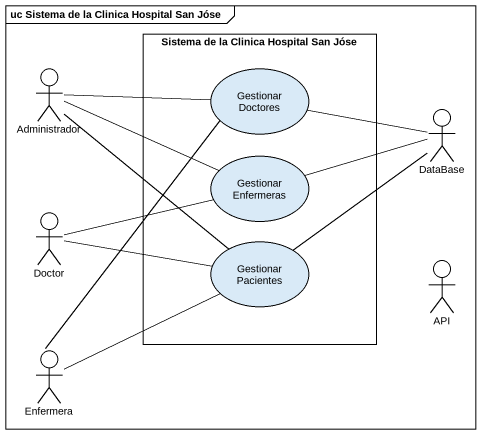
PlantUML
@startuml
mainframe uc Sistema de la Clinica Hospital San Jóse
actor Administrador
rectangle "Sistema de la Clinica Hospital San Jóse" as Sistema_de_la_Clinica {
  usecase "Gestionar Doctores" as Gestionar_Doctores
  usecase "Gestionar Enfermeras" as Gestionar_Enfermeras
  usecase "Gestionar Pacientes" as Gestionar_Pacientes
}
actor "DataBase" as DataBase_
actor Doctor
actor API
actor Enfermera
Administrador -right- Gestionar_Doctores
Administrador -right- Gestionar_Enfermeras
Administrador -- Gestionar_Pacientes
DataBase_ -left- Gestionar_Doctores
DataBase_ -left- Gestionar_Enfermeras
DataBase_ -- Gestionar_Pacientes
Doctor -right- Gestionar_Enfermeras
Doctor -right- Gestionar_Pacientes
Enfermera -up- Gestionar_Doctores
Enfermera -right- Gestionar_Pacientes
@enduml
